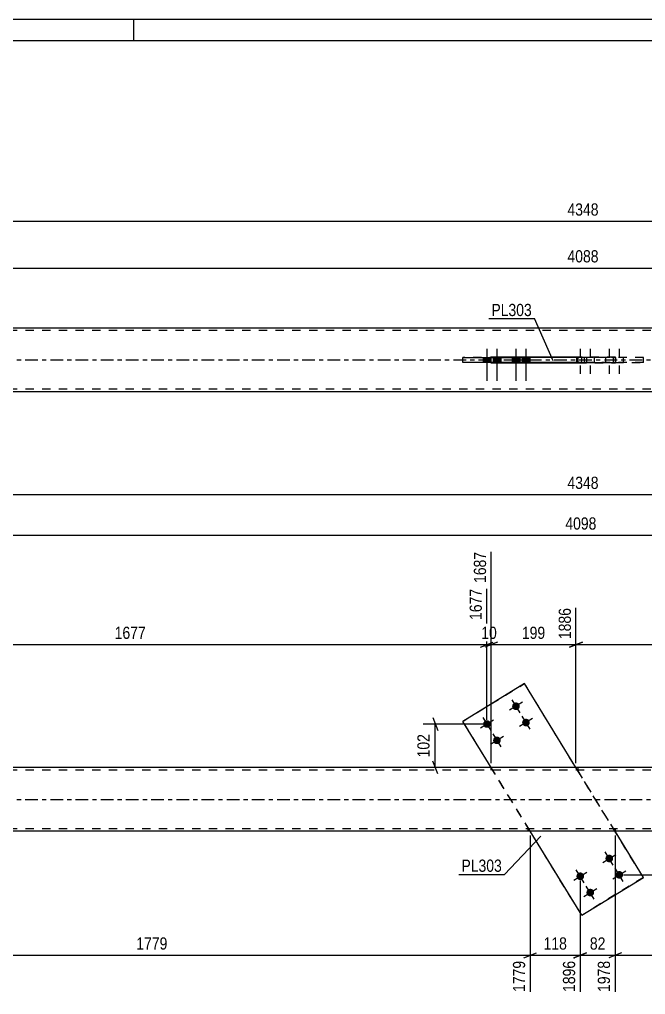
# Model space of a CAD drawing. Header units: millimetres. Extents: x 0 to 594, y 0 to 420.
# Drawn here: x 147.1 to 294.3, y 190.8 to 420 of the extents above; entities that cross this region are included whole.
import ezdxf

# ---------------------------------------------------------------- set-up
doc = ezdxf.new("R2010")
doc.units = ezdxf.units.MM
doc.linetypes.add('DXK_LINE_DOT2', pattern=[3.9198, 1.9599, -1.9599])
doc.linetypes.add('DXK_LINE_DOT3', pattern=[5.9187, 2.979, -0.9799, 0.9799, -0.9799])
doc.styles.add('Arial Narrow', font='ARIALN.TTF', dxfattribs={"height": 0.2})

# ---------------------------------------------------------------- blocks, each defined once
blk = doc.blocks.new('Unknown-580575078-1131')
at = {"color": 5, "linetype": 'Continuous'}
for p, q in [((594, 420), (0, 420)), ((174, 415), (174, 420)), ((589, 415), (5, 415))]:
    blk.add_line(p, q, dxfattribs=at)
blk = doc.blocks.new('Part-580575078-1689 - 1678')
at = {"color": 2, "linetype": 'Continuous'}
for p, q in [((265.84, 263.88), (251.35, 255)), ((265.84, 263.88), (265.84, 263.88)), ((277.94, 244.14), (265.84, 263.88)), ((258, 244.14), (251.35, 255)), ((251.35, 255), (251.35, 255)), ((279.29, 209.4), (267.19, 229.14)), ((293.78, 218.28), (287.13, 229.14)), ((279.29, 209.4), (293.78, 218.28)), ((293.78, 218.28), (293.78, 218.28)), ((279.29, 209.4), (279.29, 209.4))]:
    blk.add_line(p, q, dxfattribs=at)
at = {"color": 7, "linetype": 'DXK_LINE_DOT2'}
for p, q in [((251.35, 255), (265.84, 263.88)), ((293.78, 218.28), (265.84, 263.88)), ((279.29, 209.4), (251.35, 255)), ((267.19, 229.14), (258, 244.14)), ((287.13, 229.14), (277.94, 244.14)), ((293.78, 218.28), (279.29, 209.4))]:
    blk.add_line(p, q, dxfattribs=at)
blk = doc.blocks.new('Bolt-580575078-1681 - 1678')
at = {"linetype": 'Continuous'}
for points in [[(285, 222.28), (284.92, 222.45), (284.87, 222.64), (284.87, 222.82), (284.9, 223.01), (284.97, 223.18), (285.08, 223.34), (285.22, 223.47), (285.38, 223.57), (285.56, 223.63), (285.74, 223.65), (285.93, 223.64), (286.11, 223.59), (286.28, 223.5), (286.42, 223.37), (286.53, 223.22), (286.61, 223.05), (286.66, 222.87), (286.66, 222.68), (286.63, 222.5), (286.56, 222.32), (286.45, 222.17), (286.31, 222.04), (286.15, 221.94), (285.98, 221.88), (285.79, 221.85), (285.6, 221.87), (285.42, 221.92), (285.26, 222.01), (285.11, 222.13)], [(278.18, 218.1), (278.1, 218.27), (278.05, 218.46), (278.05, 218.64), (278.08, 218.83), (278.15, 219), (278.26, 219.16), (278.4, 219.29), (278.56, 219.39), (278.73, 219.45), (278.92, 219.47), (279.11, 219.46), (279.29, 219.41), (279.45, 219.32), (279.6, 219.19), (279.71, 219.04), (279.79, 218.87), (279.84, 218.69), (279.84, 218.5), (279.81, 218.32), (279.74, 218.14), (279.63, 217.99), (279.49, 217.86), (279.33, 217.76), (279.15, 217.7), (278.97, 217.67), (278.78, 217.69), (278.6, 217.74), (278.43, 217.83), (278.29, 217.95)], [(287.35, 218.45), (287.27, 218.62), (287.22, 218.8), (287.22, 218.99), (287.25, 219.17), (287.33, 219.35), (287.43, 219.5), (287.57, 219.63), (287.73, 219.73), (287.91, 219.79), (288.09, 219.82), (288.28, 219.8), (288.46, 219.75), (288.63, 219.66), (288.77, 219.54), (288.88, 219.39), (288.97, 219.22), (289.01, 219.03), (289.01, 218.85), (288.98, 218.66), (288.91, 218.49), (288.8, 218.33), (288.66, 218.2), (288.5, 218.11), (288.33, 218.04), (288.14, 218.02), (287.95, 218.03), (287.77, 218.09), (287.61, 218.18), (287.46, 218.3)], [(280.53, 214.27), (280.45, 214.44), (280.4, 214.62), (280.4, 214.81), (280.43, 214.99), (280.5, 215.17), (280.61, 215.32), (280.75, 215.45), (280.91, 215.55), (281.09, 215.61), (281.27, 215.64), (281.46, 215.62), (281.64, 215.57), (281.81, 215.48), (281.95, 215.36), (282.06, 215.21), (282.14, 215.04), (282.19, 214.85), (282.19, 214.67), (282.16, 214.48), (282.09, 214.31), (281.98, 214.15), (281.84, 214.02), (281.68, 213.93), (281.51, 213.86), (281.32, 213.84), (281.13, 213.85), (280.95, 213.91), (280.79, 214), (280.64, 214.12)]]:
    blk.add_hatch(color=1, dxfattribs=at).paths.add_polyline_path(points)
at = {"color": 1, "linetype": 'Continuous'}
for p, q in [((284.23, 221.81), (287.3, 223.69)), ((286.71, 221.22), (284.83, 224.29)), ((279.89, 217.04), (278, 220.11)), ((289.06, 217.38), (287.18, 220.45)), ((277.41, 217.63), (280.48, 219.51)), ((286.58, 217.98), (289.65, 219.86)), ((279.76, 213.8), (282.83, 215.68)), ((282.24, 213.2), (280.36, 216.27))]:
    blk.add_line(p, q, dxfattribs=at)
blk = doc.blocks.new('Bolt-580575078-1682 - 1678')
at = {"linetype": 'Continuous'}
for points in [[(264.6, 259.02), (264.68, 258.85), (264.72, 258.66), (264.73, 258.47), (264.7, 258.29), (264.62, 258.12), (264.52, 257.96), (264.38, 257.83), (264.22, 257.73), (264.04, 257.67), (263.86, 257.65), (263.67, 257.66), (263.49, 257.71), (263.32, 257.8), (263.18, 257.93), (263.07, 258.08), (262.98, 258.24), (262.94, 258.43), (262.94, 258.62), (262.97, 258.8), (263.04, 258.97), (263.15, 259.13), (263.28, 259.26), (263.45, 259.36), (263.62, 259.42), (263.81, 259.45), (264, 259.43), (264.18, 259.38), (264.34, 259.29), (264.49, 259.16)], [(257.78, 254.84), (257.86, 254.67), (257.9, 254.48), (257.91, 254.29), (257.87, 254.11), (257.8, 253.94), (257.7, 253.78), (257.56, 253.65), (257.4, 253.55), (257.22, 253.49), (257.04, 253.47), (256.85, 253.48), (256.67, 253.53), (256.5, 253.62), (256.36, 253.75), (256.24, 253.9), (256.16, 254.06), (256.12, 254.25), (256.11, 254.44), (256.15, 254.62), (256.22, 254.79), (256.33, 254.95), (256.46, 255.08), (256.62, 255.18), (256.8, 255.24), (256.99, 255.27), (257.18, 255.25), (257.36, 255.2), (257.52, 255.11), (257.66, 254.98)], [(266.95, 255.18), (267.03, 255.01), (267.08, 254.83), (267.08, 254.64), (267.05, 254.45), (266.97, 254.28), (266.87, 254.12), (266.73, 253.99), (266.57, 253.9), (266.39, 253.83), (266.21, 253.81), (266.02, 253.82), (265.84, 253.88), (265.67, 253.97), (265.53, 254.09), (265.42, 254.24), (265.34, 254.41), (265.29, 254.59), (265.29, 254.78), (265.32, 254.96), (265.39, 255.14), (265.5, 255.29), (265.64, 255.42), (265.8, 255.52), (265.97, 255.58), (266.16, 255.61), (266.35, 255.59), (266.53, 255.54), (266.69, 255.45), (266.84, 255.33)], [(260.13, 251), (260.21, 250.83), (260.26, 250.65), (260.26, 250.46), (260.23, 250.27), (260.15, 250.1), (260.05, 249.94), (259.91, 249.81), (259.75, 249.72), (259.57, 249.65), (259.39, 249.63), (259.2, 249.64), (259.02, 249.7), (258.85, 249.79), (258.71, 249.91), (258.6, 250.06), (258.51, 250.23), (258.47, 250.41), (258.47, 250.6), (258.5, 250.78), (258.57, 250.96), (258.68, 251.11), (258.81, 251.24), (258.98, 251.34), (259.15, 251.4), (259.34, 251.43), (259.53, 251.41), (259.71, 251.36), (259.87, 251.27), (260.02, 251.15)]]:
    blk.add_hatch(color=1, dxfattribs=at).paths.add_polyline_path(points)
at = {"color": 1, "linetype": 'Continuous'}
for p, q in [((265.37, 259.49), (262.3, 257.6)), ((262.89, 260.08), (264.77, 257.01)), ((258.55, 255.31), (255.48, 253.42)), ((256.07, 255.9), (257.95, 252.83)), ((267.72, 255.65), (264.65, 253.77)), ((265.24, 256.24), (267.12, 253.17)), ((260.9, 251.47), (257.83, 249.59)), ((258.42, 252.06), (260.3, 248.99))]:
    blk.add_line(p, q, dxfattribs=at)
blk = doc.blocks.new('Part-580575078-1720 - 1678')
at = {"color": 2, "linetype": 'Continuous'}
for p, q in [((381.78, 244.14), (89.31, 244.14)), ((381.78, 229.14), (89.31, 229.14))]:
    blk.add_line(p, q, dxfattribs=at)
at = {"color": 7, "linetype": 'DXK_LINE_DOT2'}
for p, q in [((381.78, 243.54), (89.31, 243.54)), ((257.9, 244.14), (257.9, 243.54)), ((278.4, 244.14), (278.4, 243.54)), ((381.78, 229.74), (89.31, 229.74)), ((266.72, 229.14), (266.72, 229.74)), ((287.23, 229.14), (287.23, 229.74))]:
    blk.add_line(p, q, dxfattribs=at)
at = {"color": 7, "linetype": 'DXK_LINE_DOT3'}
blk.add_line((89.31, 236.64), (381.78, 236.64), dxfattribs=at)
blk = doc.blocks.new('Bolt-580575078-1423 - 1368')
at = {"color": 1, "linetype": 'DXK_LINE_DOT2'}
for p, q in [((278.94, 342.55), (278.94, 335.05)), ((281.3, 342.55), (281.3, 335.05)), ((285.77, 342.55), (285.77, 335.05)), ((288.12, 342.55), (288.12, 335.05)), ((278.04, 340.55), (278.04, 339.35)), ((279.84, 340.55), (279.84, 339.35)), ((280.4, 340.55), (280.4, 339.35)), ((282.2, 340.55), (282.2, 339.35)), ((284.87, 340.55), (284.87, 339.35)), ((286.67, 340.55), (286.67, 339.35)), ((287.22, 340.55), (287.22, 339.35)), ((289.02, 340.55), (289.02, 339.35))]:
    blk.add_line(p, q, dxfattribs=at)
blk = doc.blocks.new('Part-580575078-1416 - 1368')
at = {"color": 2, "linetype": 'Continuous'}
for p, q in [((381.78, 347.46), (89.31, 347.46)), ((257.9, 340.56), (257.9, 340.66)), ((257.9, 340.66), (257.9, 340.66)), ((257.9, 340.66), (278.4, 340.66)), ((257.9, 339.36), (257.9, 339.26)), ((257.9, 339.26), (278.4, 339.26)), ((266.72, 340.56), (266.72, 340.65)), ((266.72, 340.65), (266.72, 340.65)), ((278.4, 340.65), (266.72, 340.65)), ((266.72, 339.26), (266.72, 339.36)), ((278.4, 340.66), (278.4, 339.26)), ((381.78, 332.46), (89.31, 332.46))]:
    blk.add_line(p, q, dxfattribs=at)
at = {"color": 7, "linetype": 'DXK_LINE_DOT2'}
for p, q in [((381.78, 346.86), (89.31, 346.86)), ((257.9, 339.36), (257.9, 340.66)), ((257.9, 340.66), (278.4, 340.66)), ((257.9, 339.26), (278.4, 339.26)), ((266.72, 339.36), (266.72, 340.65)), ((266.72, 340.65), (287.23, 340.65)), ((266.72, 339.25), (266.72, 339.26)), ((266.72, 339.26), (266.72, 339.25)), ((287.23, 339.25), (266.72, 339.25)), ((266.72, 339.25), (266.72, 339.25)), ((266.72, 339.25), (287.23, 339.25)), ((287.23, 340.65), (278.4, 340.65)), ((287.23, 339.25), (287.23, 340.65)), ((381.78, 333.06), (89.31, 333.06))]:
    blk.add_line(p, q, dxfattribs=at)
at = {"color": 7, "linetype": 'DXK_LINE_DOT3'}
blk.add_line((89.31, 339.96), (381.78, 339.96), dxfattribs=at)
blk = doc.blocks.new('Bolt-580575078-1422 - 1368')
at = {"linetype": 'Continuous'}
for points in [[(257.91, 340.56), (256.11, 340.56), (256.11, 339.36), (257.91, 339.36)], [(260.26, 340.56), (258.46, 340.56), (258.46, 339.36), (260.26, 339.36)], [(264.73, 340.56), (262.93, 340.56), (262.93, 339.36), (264.73, 339.36)], [(267.08, 340.56), (265.28, 340.56), (265.28, 339.36), (267.08, 339.36)]]:
    blk.add_hatch(color=1, dxfattribs=at).paths.add_polyline_path(points)
at = {"color": 1, "linetype": 'Continuous'}
for p, q in [((257.01, 342.56), (257.01, 335.06)), ((259.36, 342.56), (259.36, 335.06)), ((263.83, 342.56), (263.83, 335.06)), ((266.18, 342.56), (266.18, 335.06)), ((256.11, 340.56), (256.11, 339.36)), ((257.91, 340.56), (257.91, 339.36)), ((258.46, 340.56), (258.46, 339.36)), ((260.26, 340.56), (260.26, 339.36)), ((262.93, 340.56), (262.93, 339.36)), ((264.73, 340.56), (264.73, 339.36)), ((265.28, 340.56), (265.28, 339.36)), ((267.08, 340.56), (267.08, 339.36))]:
    blk.add_line(p, q, dxfattribs=at)
blk = doc.blocks.new('Part-580575078-1470 - 1368')
at = {"color": 2, "linetype": 'Continuous'}
for p, q in [((251.35, 339.36), (251.35, 340.56)), ((251.35, 340.56), (265.84, 340.56)), ((278.4, 339.35), (251.35, 339.36)), ((265.84, 339.36), (251.35, 339.36)), ((265.84, 339.36), (265.84, 340.56)), ((278.4, 340.56), (265.84, 340.56)), ((278.4, 339.36), (265.84, 339.36))]:
    blk.add_line(p, q, dxfattribs=at)
at = {"color": 7, "linetype": 'DXK_LINE_DOT2'}
for p, q in [((279.29, 340.55), (251.35, 340.56)), ((293.78, 340.55), (278.4, 340.56)), ((293.78, 339.35), (278.4, 339.36)), ((279.29, 339.35), (278.4, 339.35)), ((279.29, 339.35), (279.29, 340.55)), ((293.78, 340.55), (279.29, 340.55)), ((279.29, 339.35), (293.78, 339.35)), ((293.78, 339.35), (293.78, 340.55))]:
    blk.add_line(p, q, dxfattribs=at)
blk = doc.blocks.new('StraightDimension-580575078-1850 - 1678')
at = {"color": 7, "linetype": 'Continuous'}
for p, q in [((267.19, 228.14), (267.19, 191.38)), ((278.94, 217.57), (278.94, 191.38)), ((265.69, 199.39), (268.69, 200.59)), ((267.19, 199.99), (278.94, 199.99)), ((280.44, 200.59), (277.44, 199.39))]:
    blk.add_line(p, q, dxfattribs=at)
at = {"color": 0}
blk.add_wipeout([(276.41, 200.74), (276.41, 204.94), (269.73, 204.94), (269.73, 200.74)], dxfattribs=at)
at = {"color": 0, "linetype": 'Continuous'}
blk.add_wipeout([(278.34, 199.29), (274.14, 199.29), (274.14, 190.78), (278.34, 190.78)], dxfattribs=at)
at = {"color": 3, "style": 'Arial Narrow'}
blk.add_text('118', height=2.863, dxfattribs=at).set_placement((270.33, 201.34))
at = {"color": 3, "linetype": 'Continuous', "style": 'Arial Narrow'}
blk.add_text('1896', height=2.863, rotation=90.0002, dxfattribs=at).set_placement((277.74, 191.38))
blk = doc.blocks.new('StraightDimension-580575078-3499 - 1678')
at = {"color": 7, "linetype": 'Continuous'}
for p, q in [((244.27, 255.87), (245.47, 252.87)), ((256.01, 254.37), (242.02, 254.37)), ((244.87, 244.16), (244.87, 254.37)), ((245.47, 242.66), (244.27, 245.66)), ((244.96, 244.16), (242.02, 244.16))]:
    blk.add_line(p, q, dxfattribs=at)
at = {"color": 0}
blk.add_wipeout([(244.12, 252.61), (239.92, 252.61), (239.92, 245.92), (244.12, 245.92)], dxfattribs=at)
at = {"color": 3, "style": 'Arial Narrow'}
blk.add_text('102', height=2.863, rotation=90.0002, dxfattribs=at).set_placement((243.52, 246.52))
blk = doc.blocks.new('StraightDimension-580575078-1736 - 1678')
at = {"color": 7, "linetype": 'Continuous'}
blk.add_line((76.31, 308.3), (482.88, 308.3), dxfattribs=at)
at = {"color": 0}
blk.add_wipeout([(283.85, 309.05), (283.85, 313.25), (275.34, 313.25), (275.34, 309.05)], dxfattribs=at)
at = {"color": 3, "style": 'Arial Narrow'}
blk.add_text('4348', height=2.863, dxfattribs=at).set_placement((275.94, 309.65))
blk = doc.blocks.new('StraightDimension-580575078-1750 - 1678')
at = {"color": 7, "linetype": 'Continuous'}
for p, q in [((257.01, 255.37), (257.01, 286.15)), ((89.31, 245.14), (89.31, 276.16)), ((90.81, 273.63), (87.81, 272.43)), ((89.31, 273.03), (257.01, 273.03)), ((255.51, 272.43), (258.51, 273.63))]:
    blk.add_line(p, q, dxfattribs=at)
at = {"color": 0, "linetype": 'Continuous'}
for points in [[(256.41, 286.75), (252.21, 286.75), (252.21, 278.23), (256.41, 278.23)], [(88.71, 276.76), (84.51, 276.76), (84.51, 273.73), (88.71, 273.73)]]:
    blk.add_wipeout(points, dxfattribs=at)
at = {"color": 0}
blk.add_wipeout([(177.42, 273.78), (177.42, 277.98), (168.91, 277.98), (168.91, 273.78)], dxfattribs=at)
at = {"color": 3, "linetype": 'Continuous', "style": 'Arial Narrow'}
for s, height, p in [('1677', 2.863, (255.81, 278.83)), ('0', 2.86, (88.11, 274.33))]:
    blk.add_text(s, height=height, rotation=90.0002, dxfattribs=at).set_placement(p)
at = {"color": 3, "style": 'Arial Narrow'}
blk.add_text('1677', height=2.863, dxfattribs=at).set_placement((169.51, 274.38))
blk = doc.blocks.new('StraightDimension-580575078-1760 - 1678')
at = {"color": 7, "linetype": 'Continuous'}
for p, q in [((258, 245.14), (258, 294.85)), ((257.01, 255.37), (257.01, 286.15)), ((255.51, 272.43), (258.51, 273.63)), ((259.5, 273.63), (256.5, 272.43)), ((257.01, 273.03), (258, 273.03))]:
    blk.add_line(p, q, dxfattribs=at)
at = {"color": 0, "linetype": 'Continuous'}
blk.add_wipeout([(257.4, 295.45), (253.2, 295.45), (253.2, 286.93), (257.4, 286.93)], dxfattribs=at)
at = {"color": 0}
blk.add_wipeout([(259.93, 273.78), (259.93, 277.98), (255.08, 277.98), (255.08, 273.78)], dxfattribs=at)
at = {"color": 3, "linetype": 'Continuous', "style": 'Arial Narrow'}
blk.add_text('1687', height=2.863, rotation=90.0002, dxfattribs=at).set_placement((256.8, 287.53))
at = {"color": 3, "style": 'Arial Narrow'}
blk.add_text('10', height=2.863, dxfattribs=at).set_placement((255.68, 274.38))
blk = doc.blocks.new('StraightDimension-580575078-2047 - 1678')
at = {"color": 7, "linetype": 'Continuous'}
blk.add_line((88.31, 298.73), (469.88, 298.73), dxfattribs=at)
at = {"color": 0}
blk.add_wipeout([(283.35, 299.48), (283.35, 303.68), (274.84, 303.68), (274.84, 299.48)], dxfattribs=at)
at = {"color": 3, "style": 'Arial Narrow'}
blk.add_text('4098', height=2.863, dxfattribs=at).set_placement((275.44, 300.08))
blk = doc.blocks.new('StraightDimension-580575078-1776 - 1678')
at = {"color": 7, "linetype": 'Continuous'}
for p, q in [((258, 245.14), (258, 294.85)), ((277.94, 245.14), (277.94, 281.65)), ((259.5, 273.63), (256.5, 272.43)), ((258, 273.03), (277.94, 273.03)), ((276.44, 272.43), (279.44, 273.63))]:
    blk.add_line(p, q, dxfattribs=at)
at = {"color": 0, "linetype": 'Continuous'}
blk.add_wipeout([(277.34, 282.25), (273.14, 282.25), (273.14, 273.73), (277.34, 273.73)], dxfattribs=at)
at = {"color": 0}
blk.add_wipeout([(271.31, 273.78), (271.31, 277.98), (264.63, 277.98), (264.63, 273.78)], dxfattribs=at)
at = {"color": 3, "linetype": 'Continuous', "style": 'Arial Narrow'}
blk.add_text('1886', height=2.863, rotation=90.0002, dxfattribs=at).set_placement((276.74, 274.33))
at = {"color": 3, "style": 'Arial Narrow'}
blk.add_text('199', height=2.863, dxfattribs=at).set_placement((265.23, 274.38))
blk = doc.blocks.new('StraightDimension-580575078-1798 - 1678')
at = {"color": 7, "linetype": 'Continuous'}
for p, q in [((277.94, 245.14), (277.94, 281.65)), ((469.88, 246.14), (469.88, 281.65)), ((279.44, 273.63), (276.44, 272.43)), ((277.94, 273.03), (469.88, 273.03)), ((468.38, 272.43), (471.38, 273.63))]:
    blk.add_line(p, q, dxfattribs=at)
at = {"color": 0, "linetype": 'Continuous'}
blk.add_wipeout([(469.28, 282.25), (465.08, 282.25), (465.08, 273.73), (469.28, 273.73)], dxfattribs=at)
at = {"color": 0}
blk.add_wipeout([(378.17, 273.78), (378.17, 277.98), (369.65, 277.98), (369.65, 273.78)], dxfattribs=at)
at = {"color": 3, "linetype": 'Continuous', "style": 'Arial Narrow'}
blk.add_text('4088', height=2.863, rotation=90.0002, dxfattribs=at).set_placement((468.68, 274.33))
at = {"color": 3, "style": 'Arial Narrow'}
blk.add_text('2202', height=2.863, dxfattribs=at).set_placement((370.25, 274.38))
blk = doc.blocks.new('StraightDimension-580575078-1838 - 1678')
at = {"color": 7, "linetype": 'Continuous'}
for p, q in [((89.31, 227.14), (89.31, 196.86)), ((267.19, 228.14), (267.19, 191.38)), ((90.81, 200.59), (87.81, 199.39)), ((89.31, 199.99), (267.19, 199.99)), ((265.69, 199.39), (268.69, 200.59))]:
    blk.add_line(p, q, dxfattribs=at)
at = {"color": 0}
blk.add_wipeout([(182.51, 200.74), (182.51, 204.94), (174, 204.94), (174, 200.74)], dxfattribs=at)
at = {"color": 0, "linetype": 'Continuous'}
for points in [[(88.71, 199.29), (84.51, 199.29), (84.51, 196.26), (88.71, 196.26)], [(266.59, 199.29), (262.39, 199.29), (262.39, 190.78), (266.59, 190.78)]]:
    blk.add_wipeout(points, dxfattribs=at)
at = {"color": 3, "style": 'Arial Narrow'}
blk.add_text('1779', height=2.863, dxfattribs=at).set_placement((174.6, 201.34))
at = {"color": 3, "linetype": 'Continuous', "style": 'Arial Narrow'}
for s, height, p in [('0', 2.86, (88.11, 196.86)), ('1779', 2.863, (265.99, 191.38))]:
    blk.add_text(s, height=height, rotation=90.0002, dxfattribs=at).set_placement(p)
blk = doc.blocks.new('StraightDimension-580575078-1864 - 1678')
at = {"color": 7, "linetype": 'Continuous'}
for p, q in [((287.13, 228.14), (287.13, 191.38)), ((278.94, 217.57), (278.94, 191.38)), ((277.44, 199.39), (280.44, 200.59)), ((278.94, 199.99), (287.13, 199.99)), ((288.63, 200.59), (285.63, 199.39))]:
    blk.add_line(p, q, dxfattribs=at)
at = {"color": 0}
blk.add_wipeout([(285.46, 200.74), (285.46, 204.94), (280.61, 204.94), (280.61, 200.74)], dxfattribs=at)
at = {"color": 0, "linetype": 'Continuous'}
blk.add_wipeout([(286.53, 199.29), (282.33, 199.29), (282.33, 190.78), (286.53, 190.78)], dxfattribs=at)
at = {"color": 3, "style": 'Arial Narrow'}
blk.add_text('82', height=2.863, dxfattribs=at).set_placement((281.21, 201.34))
at = {"color": 3, "linetype": 'Continuous', "style": 'Arial Narrow'}
blk.add_text('1978', height=2.863, rotation=90.0002, dxfattribs=at).set_placement((285.93, 191.38))
blk = doc.blocks.new('StraightDimension-580575078-1878 - 1678')
at = {"color": 7, "linetype": 'Continuous'}
for p, q in [((287.13, 228.14), (287.13, 191.38)), ((469.88, 227.14), (469.88, 191.38)), ((288.63, 200.59), (285.63, 199.39)), ((287.13, 199.99), (469.88, 199.99)), ((468.38, 199.39), (471.38, 200.59))]:
    blk.add_line(p, q, dxfattribs=at)
at = {"color": 0}
blk.add_wipeout([(382.76, 200.74), (382.76, 204.94), (374.25, 204.94), (374.25, 200.74)], dxfattribs=at)
at = {"color": 0, "linetype": 'Continuous'}
blk.add_wipeout([(469.28, 199.29), (465.08, 199.29), (465.08, 190.78), (469.28, 190.78)], dxfattribs=at)
at = {"color": 3, "style": 'Arial Narrow'}
blk.add_text('2110', height=2.863, dxfattribs=at).set_placement((374.85, 201.34))
at = {"color": 3, "linetype": 'Continuous', "style": 'Arial Narrow'}
blk.add_text('4088', height=2.863, rotation=90.0002, dxfattribs=at).set_placement((468.68, 191.38))
blk = doc.blocks.new('StraightDimension-580575078-1993 - 1678')
at = {"color": 7, "linetype": 'Continuous'}
for p, q in [((301.48, 230.64), (302.68, 227.64)), ((377.33, 229.14), (299.23, 229.14)), ((302.08, 218.92), (302.08, 229.14)), ((302.68, 217.42), (301.48, 220.42)), ((289.12, 218.92), (304.48, 218.92))]:
    blk.add_line(p, q, dxfattribs=at)
at = {"color": 0}
blk.add_wipeout([(301.33, 227.37), (297.13, 227.37), (297.13, 220.69), (301.33, 220.69)], dxfattribs=at)
at = {"color": 3, "style": 'Arial Narrow'}
blk.add_text('102', height=2.863, rotation=90.0002, dxfattribs=at).set_placement((300.73, 221.29))
blk = doc.blocks.new('StraightDimension-580575078-1550 - 1368')
at = {"color": 7, "linetype": 'Continuous'}
blk.add_line((76.31, 372.55), (482.88, 372.55), dxfattribs=at)
at = {"color": 0}
blk.add_wipeout([(283.85, 373.3), (283.85, 377.5), (275.34, 377.5), (275.34, 373.3)], dxfattribs=at)
at = {"color": 3, "style": 'Arial Narrow'}
blk.add_text('4348', height=2.863, dxfattribs=at).set_placement((275.94, 373.9))
blk = doc.blocks.new('StraightDimension-580575078-1581 - 1368')
at = {"color": 7, "linetype": 'Continuous'}
blk.add_line((89.31, 361.55), (469.88, 361.55), dxfattribs=at)
at = {"color": 0}
blk.add_wipeout([(283.85, 362.3), (283.85, 366.5), (275.34, 366.5), (275.34, 362.3)], dxfattribs=at)
at = {"color": 3, "style": 'Arial Narrow'}
blk.add_text('4088', height=2.863, dxfattribs=at).set_placement((275.94, 362.9))
blk = doc.blocks.new('Mark-580575078-1685 - 1678')
at = {"color": 0}
blk.add_wipeout([(260.52, 219.63), (260.52, 222.63), (251.02, 222.63), (251.02, 219.63)], dxfattribs=at)
blk.add_wipeout([(260.52, 219.63), (260.52, 222.63), (251.02, 222.63), (251.02, 219.63)], dxfattribs=at)
at = {"color": 30, "linetype": 'Continuous'}
for p in [(269.69, 228.01), (250.42, 219.03)]:
    blk.add_line(p, (261.12, 219.03), dxfattribs=at)
at = {"color": 3, "style": 'Arial Narrow'}
blk.add_text('PL303', height=2.863, dxfattribs=at).set_placement((251.02, 219.63))
blk = doc.blocks.new('Mark-580575078-1466 - 1368')
at = {"color": 0}
blk.add_wipeout([(267.57, 350.28), (267.57, 353.28), (258.06, 353.28), (258.06, 350.28)], dxfattribs=at)
blk.add_wipeout([(267.57, 350.28), (267.57, 353.28), (258.06, 353.28), (258.06, 350.28)], dxfattribs=at)
at = {"color": 30, "linetype": 'Continuous'}
for p in [(257.46, 349.68), (272.61, 339.79)]:
    blk.add_line(p, (268.17, 349.68), dxfattribs=at)
at = {"color": 3, "style": 'Arial Narrow'}
blk.add_text('PL303', height=2.863, dxfattribs=at).set_placement((258.06, 350.28))

msp = doc.modelspace()

# ---------------------------------------------------------------- block references
for name in ['Unknown-580575078-1131', 'Part-580575078-1416 - 1368', 'Bolt-580575078-1422 - 1368', 'Bolt-580575078-1423 - 1368', 'Part-580575078-1470 - 1368', 'Part-580575078-1689 - 1678', 'Bolt-580575078-1682 - 1678', 'Part-580575078-1720 - 1678', 'Bolt-580575078-1681 - 1678']:
    msp.add_blockref(name, (0, 0))

# ---------------------------------------------------------------- next in the draw order: block references
for name in ['StraightDimension-580575078-1550 - 1368', 'StraightDimension-580575078-3499 - 1678', 'StraightDimension-580575078-1850 - 1678']:
    msp.add_blockref(name, (0, 0))

# ---------------------------------------------------------------- next in the draw order: block references
for name in ['StraightDimension-580575078-1581 - 1368', 'StraightDimension-580575078-1736 - 1678', 'StraightDimension-580575078-1838 - 1678', 'StraightDimension-580575078-1864 - 1678']:
    msp.add_blockref(name, (0, 0))

# ---------------------------------------------------------------- next in the draw order: block references
for name in ['Mark-580575078-1466 - 1368', 'StraightDimension-580575078-1750 - 1678', 'Mark-580575078-1685 - 1678', 'StraightDimension-580575078-1878 - 1678']:
    msp.add_blockref(name, (0, 0))

# ---------------------------------------------------------------- next in the draw order: block references
for name in ['StraightDimension-580575078-1760 - 1678', 'StraightDimension-580575078-1993 - 1678']:
    msp.add_blockref(name, (0, 0))

# ---------------------------------------------------------------- next in the draw order: block references
msp.add_blockref('StraightDimension-580575078-2047 - 1678', (0, 0))

# ---------------------------------------------------------------- next in the draw order: block references
msp.add_blockref('StraightDimension-580575078-1776 - 1678', (0, 0))

# ---------------------------------------------------------------- next in the draw order: block references
msp.add_blockref('StraightDimension-580575078-1798 - 1678', (0, 0))

doc.saveas('drawing.dxf')
